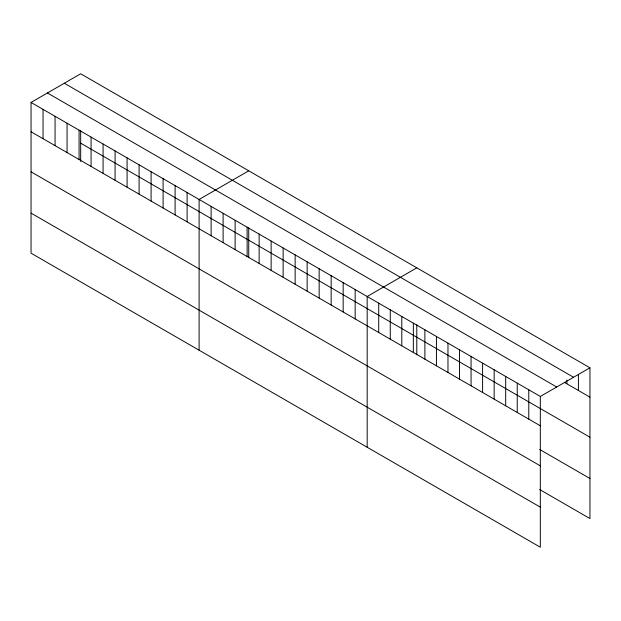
<?xml version="1.0" encoding="UTF-8"?>
<svg xmlns="http://www.w3.org/2000/svg" width="621" height="621" viewBox="0 0 621 621"><rect width="100%" height="100%" fill="white"/><g stroke="black" fill="none" stroke-linecap="round" stroke-linejoin="round"><path stroke-width="0.93" d="M31.05 102.434L540.324 396.462L540.324 547.217L31.05 253.189L31.05 102.434L80.676 73.783L589.95 367.811L589.95 518.566L539.657 489.527M248.734 170.814L199.108 199.465L199.108 350.221M416.8 267.845L367.174 296.496L367.174 447.244M540.324 396.462L589.95 367.811M64.297 83.237L573.571 377.265M564.388 382.381L589.95 397.145M47.429 92.979L556.703 387.007M80.676 143.187L589.95 437.207M31.05 131.768L540.324 425.796M539.657 449.457L589.95 478.496M31.05 171.838L540.324 465.859M31.05 213.119L540.324 507.147M578.407 374.393L578.407 390.477M566.864 380.029L566.864 383.809M528.782 389.802L528.782 419.128M517.239 383.134L517.239 412.46M505.696 376.466L505.696 405.8M494.153 369.805L494.153 399.132M482.602 363.138L482.602 392.472M471.06 356.477L471.06 385.804M459.517 349.809L459.517 379.144M447.974 343.149L447.974 372.476M436.431 336.481L436.431 365.808M424.888 329.821L424.888 359.148M416.8 324.837L416.8 354.669M413.345 323.153L413.345 352.48M401.803 316.485L401.803 345.819M390.26 309.825L390.26 339.151M378.717 303.157L378.717 332.491M355.165 289.565L355.165 318.891M343.165 282.633L343.165 311.959M331.156 275.701L331.156 305.035M319.155 268.769L319.155 298.103M307.147 261.845L307.147 291.171M295.146 254.913L295.146 284.239M283.137 247.981L283.137 277.308M271.136 241.049L271.136 270.376M259.136 234.117L259.136 263.451M248.734 227.814L248.734 257.645M247.127 227.185L247.127 256.52M235.126 220.261L235.126 249.588M223.118 213.329L223.118 242.656M211.117 206.397L211.117 235.724M187.107 192.533L187.107 221.868M175.099 185.601L175.099 214.936M163.098 178.677L163.098 208.004M151.089 171.745L151.089 201.072M139.088 164.813L139.088 194.14M127.088 157.881L127.088 187.208M115.079 150.95L115.079 180.284M103.078 144.018L103.078 173.352M91.07 137.094L91.07 166.42M80.676 130.783L80.676 161.53M79.069 130.162L79.069 159.488M67.06 123.23L67.06 152.556M55.059 116.298L55.059 145.624M43.051 109.366L43.051 138.7"/></g></svg>
